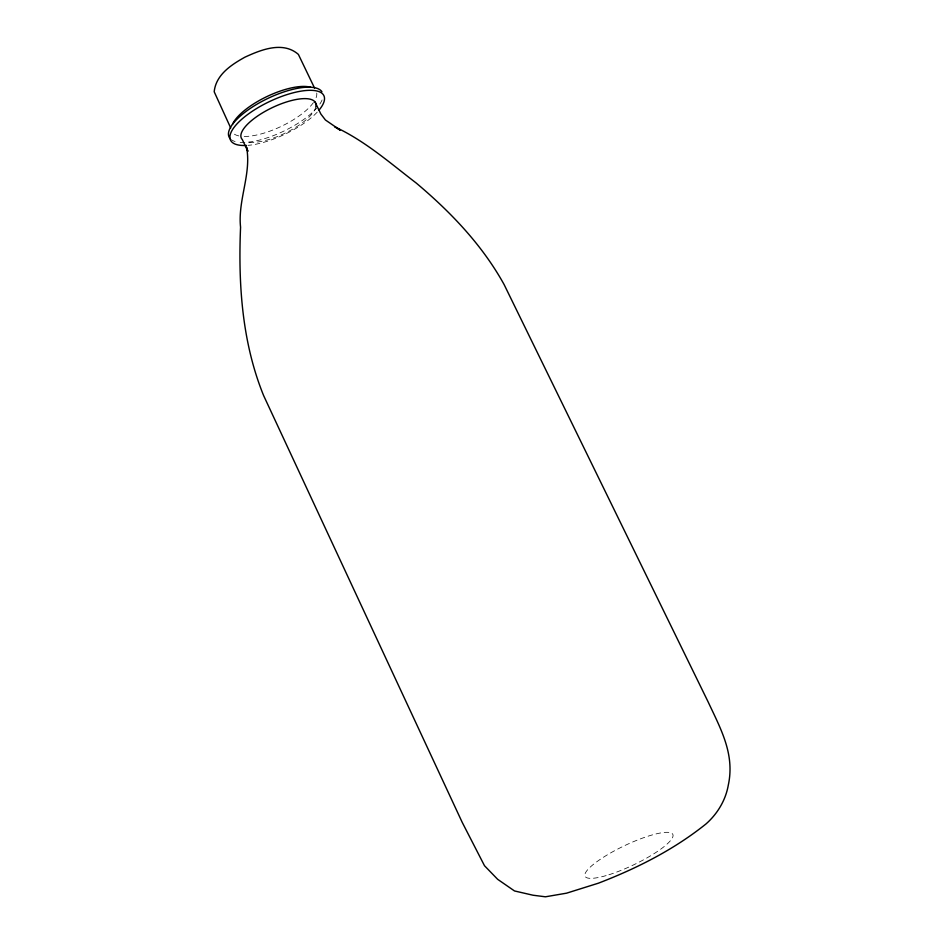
<?xml version="1.0" encoding="UTF-8"?>
<svg xmlns="http://www.w3.org/2000/svg" width="944" height="944" viewBox="0 0 944 944"><rect width="100%" height="100%" fill="white"/><g stroke="black" fill="none" stroke-linecap="round" stroke-linejoin="round"><path stroke-width="0.71" stroke-dasharray="4.72 3.54" d="M315.874 106.66A41.088 14.278 -25.5 0 1 287.708 131.853A41.088 14.278 -25.5 0 1 247.21 141.942M317.243 112.124A51.708 18.078 -25.5 0 1 248.024 145.341M322.093 99.934A51.696 18.196 -25.5 0 1 319.178 105.02M317.621 107.026A51.696 18.196 -25.5 0 1 236.661 141.907M235.091 141.506A51.696 18.196 -25.5 0 1 231.28 139.688M316.736 93.019A46.645 16.544 -25.5 0 1 315.508 99.096M313.408 102.601A46.645 16.544 -25.5 0 1 241.05 136.278M238.808 135.912A46.645 16.544 -25.5 0 1 233.156 133.139M608.892 874.758A48.616 10.608 -25.5 0 0 673.001 834.921A48.616 10.608 -25.5 0 0 604.927 856.314A48.616 10.608 -25.5 0 0 608.892 874.758"/><path stroke-width="1.42" d="M314.541 88.016L298.387 54.41C282.952 40.934 261.134 49.702 244.885 57.195C231.233 64.794 215.905 74.788 214.194 91.757L230.714 127.983M315.119 102.105L320.807 113.953L325.432 119.994L340.147 130.107L334.896 126.909C365.045 140.88 390.096 163.064 416.257 183.065C450.689 212.034 482.242 244.992 504.131 284.592L708.142 701.923C720.874 729.181 734.963 754.209 728.308 785.078C725.688 800.17 717.487 813.763 706.077 823.876C673.922 849.683 636.716 868.456 598.378 883.195L566.553 893.177L545.431 896.8L533.006 895.219L514.492 890.947L497.641 879.301L484.496 865.719L462.241 822.413L263.612 395.56C242.006 342.342 238.159 284.085 240.567 227.233C237.617 200.258 251.729 173.507 246.526 147.181L247.894 151.359L242.301 139.547A41.088 14.278 -25.5 0 1 274.952 106.389A41.088 14.278 -25.5 0 1 315.874 106.66M246.431 145.447A51.708 18.078 -25.5 0 1 239.08 121.741A51.708 18.078 -25.5 0 1 302.304 90.943A51.708 18.078 -25.5 0 1 319.072 110.059M230.371 138.886A51.696 18.196 -25.5 0 1 263.942 100.359A51.696 18.196 -25.5 0 1 321.939 91.769M232.46 124.396A46.645 16.544 -25.5 0 1 267.376 96.335A46.645 16.544 -25.5 0 1 310.812 87.32"/></g></svg>
